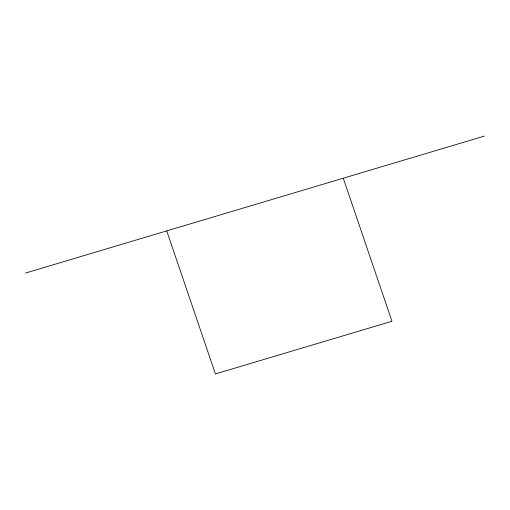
<?xml version="1.0" encoding="UTF-8"?>
<svg xmlns="http://www.w3.org/2000/svg" width="510" height="510" viewBox="0 0 510 510"><rect width="100%" height="100%" fill="white"/><g stroke="black" fill="none" stroke-linecap="round" stroke-linejoin="round"><path stroke-width="0.76" d="M25.5 273.048L484.5 136.062M343.268 178.213L391.96 321.249L215.424 373.938L166.732 230.896"/></g></svg>
